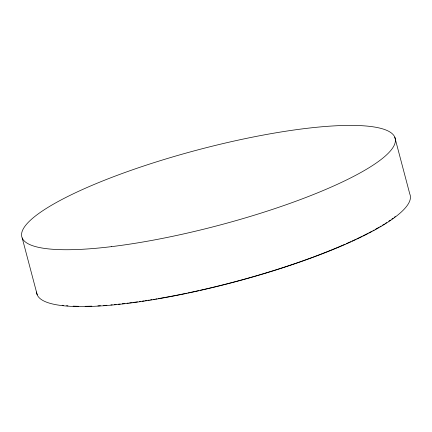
<?xml version="1.0" encoding="UTF-8"?>
<svg xmlns="http://www.w3.org/2000/svg" width="432" height="432" viewBox="0 0 432 432"><rect width="100%" height="100%" fill="white"/><g stroke="black" fill="none" stroke-linecap="round" stroke-linejoin="round"><path stroke-width="0.65" d="M394.772 137.149L409.795 194.011A193.066 39.15 -14.8 0 1 232.07 282.668A193.066 39.15 -14.8 0 1 36.59 291.994M22.205 237.989L37.228 294.851M395.242 216.562A192.208 38.977 -14.8 0 1 394.151 217.393M393.023 218.23A192.208 38.977 -14.8 0 1 391.856 219.067M390.361 220.115A192.208 38.977 -14.8 0 1 388.811 221.173M386.651 222.593A192.208 38.977 -14.8 0 1 385.533 223.306M384.394 224.024A192.208 38.977 -14.8 0 1 382.639 225.11M381.024 226.082A192.208 38.977 -14.8 0 1 379.922 226.735M378.799 227.389A192.208 38.977 -14.8 0 1 375.322 229.37M374.123 230.029A192.208 38.977 -14.8 0 1 372.913 230.693M371.682 231.363A192.208 38.977 -14.8 0 1 368.831 232.87M367.664 233.48A192.208 38.977 -14.8 0 1 362.848 235.921M361.611 236.531A192.208 38.977 -14.8 0 1 356.756 238.874M355.568 239.436A192.208 38.977 -14.8 0 1 351.934 241.126M350.703 241.688A192.208 38.977 -14.8 0 1 346.307 243.664M345.033 244.226A192.208 38.977 -14.8 0 1 313.07 257.099M312.46 257.326A192.208 38.977 -14.8 0 1 296.168 263.142M295.531 263.363A192.208 38.977 -14.8 0 1 277.841 269.212M277.198 269.417A192.208 38.977 -14.8 0 1 258.277 275.2M257.639 275.384A192.208 38.977 -14.8 0 1 239.625 280.471M238.977 280.643A192.208 38.977 -14.8 0 1 200.081 290.288M198.796 290.579A192.208 38.977 -14.8 0 1 187.893 292.945M186.619 293.209A192.208 38.977 -14.8 0 1 158.285 298.615M156.983 298.836A192.208 38.977 -14.8 0 1 155.682 299.057M154.391 299.273A192.208 38.977 -14.8 0 1 153.095 299.484M151.81 299.695A192.208 38.977 -14.8 0 1 150.525 299.905M149.245 300.105A192.208 38.977 -14.8 0 1 147.971 300.31M146.702 300.505A192.208 38.977 -14.8 0 1 145.438 300.699M144.18 300.893A192.208 38.977 -14.8 0 1 142.155 301.19M140.805 301.39A192.208 38.977 -14.8 0 1 139.466 301.585M137.468 301.865A192.208 38.977 -14.8 0 1 132.845 302.492M131.539 302.665A192.208 38.977 -14.8 0 1 129.589 302.913M128.299 303.075A192.208 38.977 -14.8 0 1 127.019 303.232M124.945 303.48A192.208 38.977 -14.8 0 1 122.202 303.793M120.166 304.02A192.208 38.977 -14.8 0 1 118.152 304.236M116.149 304.436A192.208 38.977 -14.8 0 1 114.167 304.63M112.207 304.814A192.208 38.977 -14.8 0 1 110.911 304.933M106.909 305.267A192.208 38.977 -14.8 0 1 103.637 305.51M100.424 305.721A192.208 38.977 -14.8 0 1 97.902 305.867M91.849 306.148A192.208 38.977 -14.8 0 1 85.142 306.31M78.413 306.299A192.208 38.977 -14.8 0 1 73.143 306.137M67.91 305.824A192.208 38.977 -14.8 0 1 66.587 305.716M63.396 305.397A192.208 38.977 -14.8 0 1 62.17 305.257M111.559 246.629A193.066 39.15 -14.8 0 0 395.377 141.226A193.066 39.15 -14.8 0 0 118.53 174.847A193.066 39.15 -14.8 0 0 111.559 246.629"/></g></svg>
